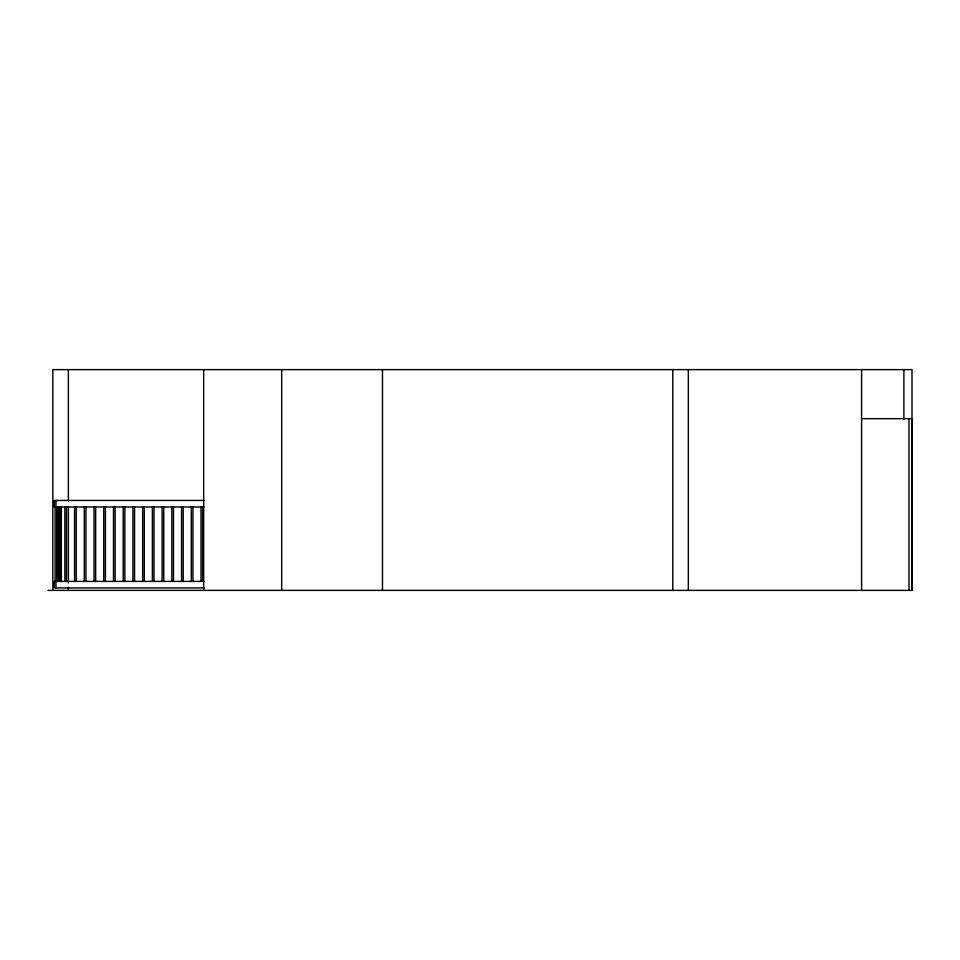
<?xml version="1.0" encoding="UTF-8"?>
<svg xmlns="http://www.w3.org/2000/svg" width="960" height="960" viewBox="0 0 960 960"><rect width="100%" height="100%" fill="white"/><g stroke="black" fill="none" stroke-linecap="round" stroke-linejoin="round"><path stroke-width="1.44" d="M861.6 418.68L911.82 418.68L911.82 590.376M204.084 500.436L54.3 500.436L54.3 506.976L204.084 506.976M204.084 581.388L54.3 581.388L54.3 587.928L204.084 587.928M48 590.376L912 590.376L912 369.624L52.836 369.624L52.836 590.376M908.988 418.68L908.988 590.376M903.888 369.624L903.888 418.848M861.6 369.624L861.6 590.376M688.32 369.624L688.32 590.376M672.792 369.624L672.792 590.376M382.488 369.624L382.488 590.376M281.688 369.624L281.688 590.376M203.676 369.624L203.676 590.376M202.656 506.976L202.656 581.388M201.024 506.976L201.024 581.388M192.936 506.976L192.936 581.388M191.304 506.976L191.304 581.388M183.204 506.976L183.204 581.388M181.572 506.976L181.572 581.388M173.484 506.976L173.484 581.388M171.84 506.976L171.84 581.388M163.752 506.976L163.752 581.388M162.12 506.976L162.12 581.388M154.032 506.976L154.032 581.388M152.388 506.976L152.388 581.388M144.3 506.976L144.3 581.388M142.668 506.976L142.668 581.388M134.568 506.976L134.568 581.388M132.936 506.976L132.936 581.388M124.848 506.976L124.848 581.388M123.216 506.976L123.216 581.388M115.116 506.976L115.116 581.388M113.484 506.976L113.484 581.388M105.396 506.976L105.396 581.388M103.752 506.976L103.752 581.388M95.664 506.976L95.664 581.388M94.032 506.976L94.032 581.388M85.944 506.976L85.944 581.388M84.3 506.976L84.3 581.388M76.212 506.976L76.212 581.388M74.58 506.976L74.58 581.388M68.364 369.624L68.364 500.88M68.364 506.844L68.364 582.924M68.364 587.4L68.364 590.376M66.48 506.976L66.48 581.388M64.848 506.976L64.848 581.388M61.356 506.976L61.356 581.388M61.164 506.976L61.26 581.388M60.96 506.976L60.96 581.388M60.768 506.976L60.768 581.388M60.672 506.976L60.576 581.388M60.372 506.976L60.48 581.388M60.276 506.976L60.276 581.388M60.084 506.976L59.988 581.388M59.892 506.976L59.784 581.388M59.688 506.976L59.592 581.388L59.496 506.976M59.304 506.976L59.304 581.388M59.1 506.976L59.004 581.388M58.908 506.976L58.812 581.388M58.716 506.976L58.62 581.388M58.524 581.388L58.416 506.976L58.224 581.388M58.128 506.976L57.936 581.388M57.828 506.976L57.732 581.388M57.636 506.976L57.54 581.388M57.444 506.976L57.348 581.388M57.144 506.976L57.144 581.388M57.048 506.976L56.952 581.388M56.76 506.976L56.856 581.388M55.944 500.436L55.944 506.976M55.944 581.388L55.944 587.928M55.128 506.976L55.128 581.388"/></g></svg>
